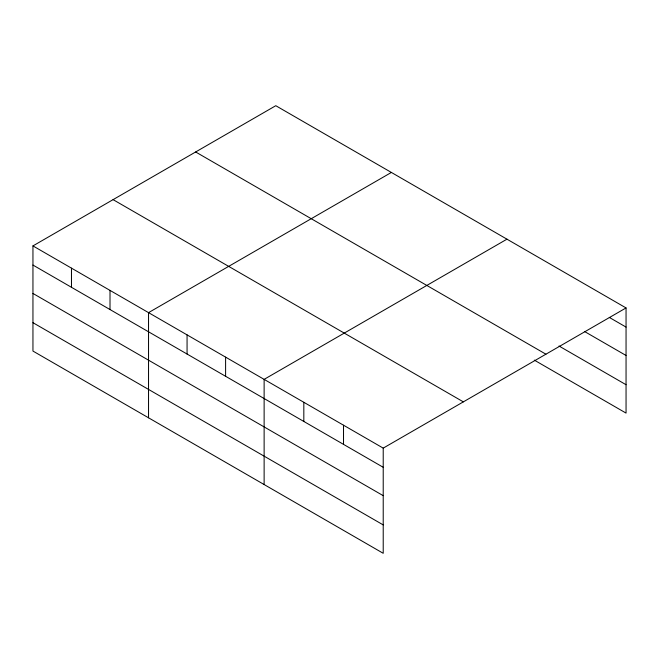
<?xml version="1.0" encoding="UTF-8"?>
<svg xmlns="http://www.w3.org/2000/svg" width="659" height="659" viewBox="0 0 659 659"><rect width="100%" height="100%" fill="white"/><g stroke="black" fill="none" stroke-linecap="round" stroke-linejoin="round"><path stroke-width="0.99" d="M383.217 495.667L383.217 448.128L32.95 245.906L32.95 351.066L383.217 553.296L383.217 495.667L32.95 293.444M534.309 360.127L626.05 413.094L626.05 307.934L275.783 105.704L32.95 245.906M391.372 172.444L148.539 312.638L148.539 417.806M506.96 239.176L264.127 379.37L264.127 484.538M383.217 448.128L626.05 307.934M609.287 317.407L626.05 327.086M584.591 331.535L626.05 355.473M559.005 346.008L626.05 384.716M195.649 151.974L545.916 354.196M113.084 199.636L463.351 401.866M32.95 265.058L383.217 467.289M32.95 322.688L383.217 524.91M343.52 425.212L343.52 444.364M303.824 402.295L303.824 421.447M225.6 357.129L225.6 376.289M187.065 334.887L187.065 354.04M110.012 290.397L110.012 309.549M71.477 268.147L71.477 287.308"/></g></svg>
